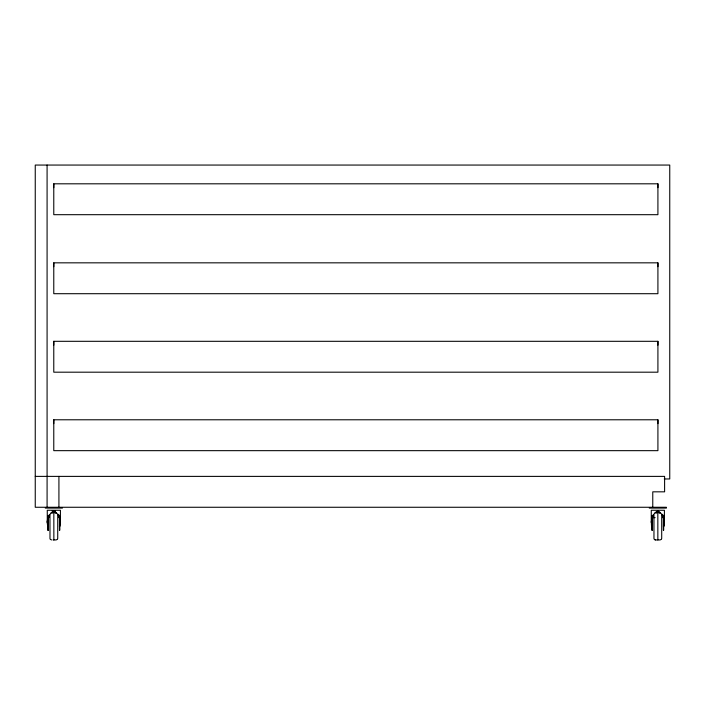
<?xml version="1.0" encoding="UTF-8"?>
<svg xmlns="http://www.w3.org/2000/svg" width="705" height="705" viewBox="0 0 705 705"><rect width="100%" height="100%" fill="white"/><g stroke="black" fill="none" stroke-linecap="round" stroke-linejoin="round"><path stroke-width="1.06" d="M48.222 526.732L48.248 530.371L48.248 515.893M53.774 423.643L53.774 419.783L657.915 419.783L657.915 450.662L53.774 450.662L53.774 419.783M53.774 345.168L53.774 341.308L657.915 341.308L657.915 372.187L53.774 372.187L53.774 341.308M53.774 266.693L53.774 262.833L657.915 262.833L657.915 293.703L53.774 293.703L53.774 262.833M53.774 187.671L53.774 183.811L657.915 183.811L657.915 214.69L53.774 214.69L53.774 183.811M59.458 530.371L59.458 515.514M59.476 515.893L59.59 530.371L59.59 517.611M652.231 530.257L652.213 515.893L652.081 527.067M657.915 266.693L657.915 262.833M657.915 187.671L657.915 183.811M657.915 423.643L657.915 419.783M657.915 345.168L657.915 341.308M663.449 515.514L663.449 530.371L663.467 515.893M663.572 515.514L663.572 530.371L663.599 515.893M59.546 516.545L59.484 527.032L60.419 522.167L60.427 510.261L47.27 510.261L47.279 522.167L48.213 527.032L48.151 516.545M663.537 516.545L663.476 527.032C666.066 520.986 663.246 513.901 657.8 510.825C650.442 514.668 650.909 523.648 652.081 530.257M47.279 522.167L48.099 517.25M652.143 516.545L652.204 527.032L651.27 522.167L652.09 517.25M651.27 522.167L651.27 510.261L664.418 510.261L664.418 521.823L663.599 526.732M59.608 526.732L60.26 520.14M57.528 539.29L56.083 539.942L53.025 539.942M661.51 539.29L660.074 539.942L655.579 539.942M35.25 476.386L664.603 476.386L664.603 491.826L652.768 491.826L652.768 507.265M664.242 478.959L669.75 478.959L669.75 165.058L35.25 165.058L35.25 507.265L666.419 507.265M45.27 508.085L62.437 508.085M649.261 508.085L666.419 508.085M52.302 510.861L55.369 510.861M52.302 510.975L55.369 510.966M51.112 512.791L56.559 512.791M655.104 512.791L660.55 512.791M655.13 517.646L652.927 517.646L652.927 515.091M652.231 524.599L652.081 515.893L652.213 530.371M654.786 539.766L654.187 539.29L655.606 539.942M51.615 539.942L50.178 539.29M662.77 515.619L664.418 521.823M58.788 515.619L59.493 516.959M48.09 526.732C45.684 520.669 48.513 514.086 53.818 510.825C57.484 513.293 60.833 517.259 60.419 522.167M662.726 514.271L662.726 517.646M661.704 514.994L661.704 538.629M657.827 513.681L657.853 539.942M653.949 514.994L653.967 538.629M59.608 523.515L59.608 530.371M58.92 476.386L58.92 507.265M58.744 514.271L58.744 517.646M57.722 514.994L57.722 538.629M53.862 539.466L53.862 539.942L53.836 513.681M49.958 514.994L49.984 538.629M48.936 515.091L48.936 517.646M47.085 165.058L47.085 507.265M48.09 515.893L48.09 530.371L48.116 515.893M53.818 510.905L52.249 512.808A3.19 3.164 -7.6 0 1 55.66 512.914L53.818 510.905M657.8 510.905L656.24 512.808A3.19 3.164 -7.6 0 1 659.651 512.914L657.8 510.905"/></g></svg>
